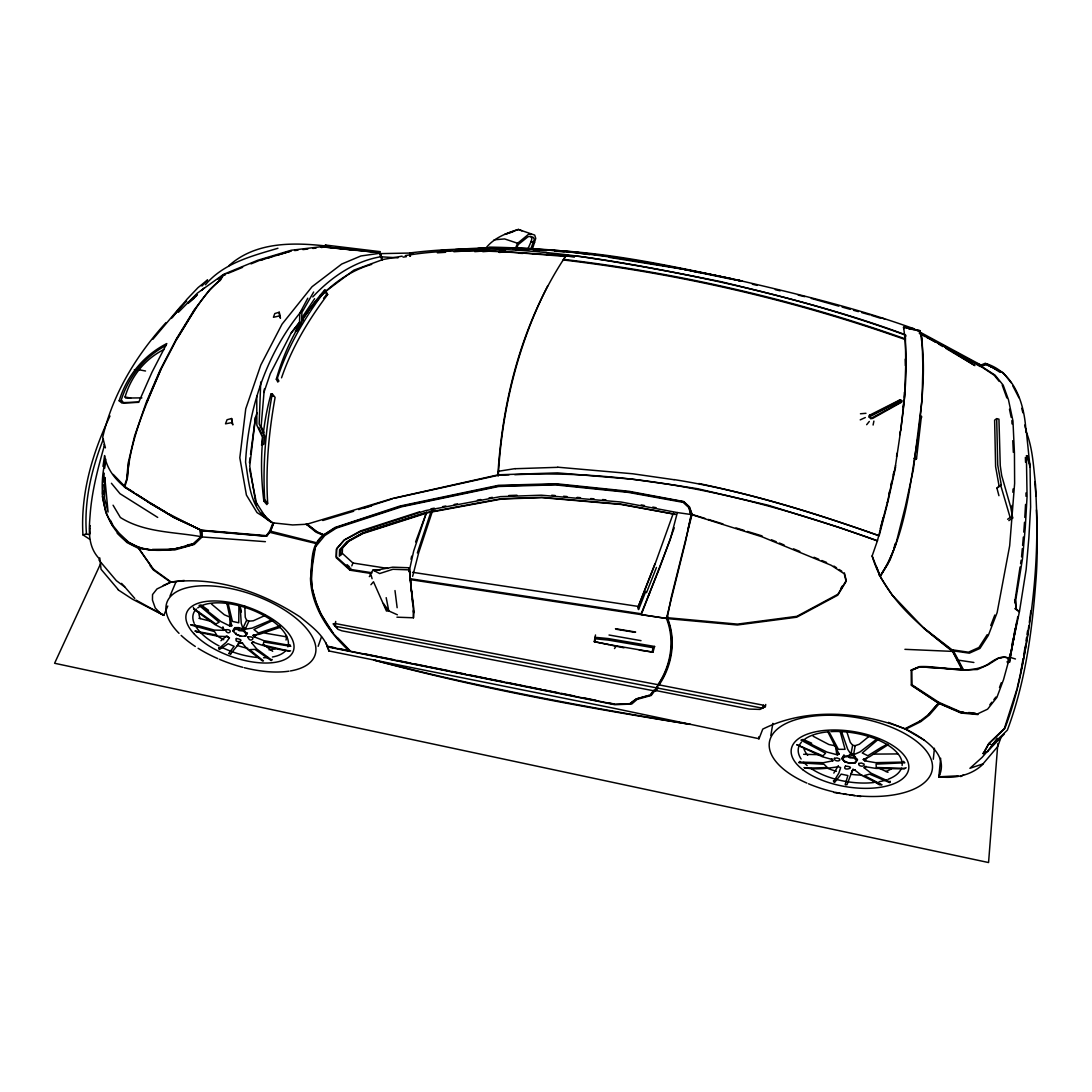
<?xml version="1.0" encoding="UTF-8"?>
<svg xmlns="http://www.w3.org/2000/svg" width="1092" height="1092" viewBox="0 0 1092 1092"><rect width="100%" height="100%" fill="white"/><g stroke="black" fill="none" stroke-linecap="round" stroke-linejoin="round"><path stroke-width="1.5" d="M223.874 630.316L223.15 628.378L223.874 630.316L214.291 630.084L199.672 626.044L190.595 624.706M303.235 320.475L303.426 315.465L314.619 298.676M914.741 459.664L916.516 458.79L921.43 416.134L921.621 417.458M335.408 647.87L327.177 646.15L329.197 651.009L614.1 708.312L758.94 738.697L758.981 736.786L758.94 738.943L762.762 729.101C806.77 707.316 860.441 711.397 905.2 728.842C922.167 737.441 950.026 753.753 938.833 776.808C954.599 778.651 971.184 775.648 982.937 764.263M104.054 446.696C97.83 468.727 91.946 491.045 90.199 513.95C88.998 529.552 87.346 545.959 99.058 558.49L99.14 560.292L116.366 580.685L124.816 587.005L134.766 598.43M339.366 556.265L339.585 549.781L346.887 541.728L362.135 533.346L427.177 512.435L501.255 498.703L541.714 497.297L620.857 504.122L675.552 514.387L620.911 504.449L541.973 497.652L501.678 499.03L427.805 512.721L362.953 533.524L347.87 541.796L340.786 549.617L340.54 555.528L342.274 553.289L342.478 548.034L349.344 540.458L364.223 532.323M904.244 397.215L904.408 392.233M1025.948 431.872C1024.801 404.955 1014.905 373.095 986.786 363.854L980.22 366.557L954.08 351.406L926.617 337.387M260.729 381.982L259.159 423.955L264.714 435.913L263.868 444.185L261.561 445.359L262.408 437.1L256.852 425.143L256.757 396.232M1024.514 522.29L1023.777 532.118M1024.801 517.431L1025.552 504.436M1011.683 510.428L1012.011 505.473M1012.857 492.274L1013.076 488.97M919.573 721.43L928.828 714.345L938.533 703.193L938.356 702.006L912.011 684.834L911.834 670.229L919.983 666.857L962.639 669.314L951.992 649.767L923.054 627.409L892.423 595.208M997.829 743.679L988.56 862.543L54.6 663.267L100.914 563.022M1030.862 610.837L1029.319 622.467M102.948 494.157L103.235 490.909M103.931 482.773L104.218 479.511M264.305 389.039L261.125 426.385L263.95 432.555M102.389 494.335L103.235 484.575M103.522 481.326L104.218 473.191M1021.566 556.906L1022.303 548.648M1022.603 545.331L1023.341 537.073M497.843 475.47C502.457 398.635 522.631 321.103 565.479 256.443L566.038 255.337L569.15 255.596M498.266 476.003C501.829 410.196 517.758 344.772 547.679 285.913M498.129 472.372L498.73 471.225L515.301 468.591M967.649 669.819L962.543 669.915L977.422 669.533L988.042 664.769L998.73 658.08L1004.435 657.193L1008.53 657.916L1009.554 661.452L1016.693 621.785M958.012 775.839L938.833 776.808L940.676 758.285M933.305 759.24L934.424 748.266M226.959 603.589L231.722 625.784L229.811 625.989L230.112 618.85M160.77 369.683C145.768 404.777 129.538 440.936 127.163 479.524M128.719 463.185L127.3 478.583L124.706 487.114L174.065 517.663L201.433 530.275L201.515 536.759L193.994 544.034C169.588 552.033 136.213 555.582 118.168 532.937M903.111 406.988L903.48 403.726M900.668 430.739L904.64 396.519L905.732 364.837L905.377 335.039C800.286 296.737 690.444 272.986 580.002 256.456L575.347 256.088M257.043 412.762L255.46 417.444L249.74 466.216L255.501 501.378L266.025 517.84L269.656 520.802M249.426 462.708L250.095 457.671M250.546 454.327L255.46 417.444M901.664 401.119L901.514 402.238L872.576 418.441L870.72 418.591L869.123 417.021L869.368 415.315L899.385 400.163L901.582 400.682L900.6 400.082L871.225 415.178L869.368 415.315M854.913 756.319L857.329 760.278L855.364 762.707L850.026 763.226L844.457 761.547L841.877 758.653L843.966 755.173L841.877 758.653M855.364 762.707L855.5 761.656M857.329 760.278L857.466 759.227M844.457 761.547L844.607 760.496M89.667 528.869L90.158 525.58M102.989 466.407L104.6 455.569C106.784 469.069 115.793 480.398 126.535 488.411L124.133 486.677L126.686 479.252L128.187 462.994L134.671 435.749L146.314 402.197L160.237 369.792L176.426 338.834L194.253 309.828L209.76 289.571L219.71 280.357L223.246 274.583L225.211 274.665M105.678 459.104C98.212 488.588 101.611 523.491 128.105 542.424C147.516 554.586 173.014 550.778 193.598 544.007L201.146 536.622L200.232 529.647L173.601 517.007L149.945 503.112M104.641 468.318L105.31 463.882M896.518 456.633L897.023 453.262M899.767 434.752L900.272 431.395M895.399 466.134C902.197 420.393 910.25 373.287 903.562 327.204L913.499 328.61L980.998 365.069L985.407 363.227L991.236 366.926M623.996 647.815L594.239 641.673L595.509 634.957M595.126 641.878L594.894 637.291L608.135 638.547L654.599 646.464L652.975 652.156L610.81 644.935M882.049 784.834L864.304 775.593L869.505 774.119L889.734 782.636L890.144 781.217M1026.043 640.922L1026.548 637.605M1027.053 634.288L1027.558 630.958M1028.814 625.798C1024.146 660.728 1017.526 695.495 1004.817 728.501L988.888 743.802L983.237 753.671L988.738 743.502L1004.353 728.555L1016.966 689.093M827.681 731.831L828.869 731.531L838.369 749.303L845.072 749.317L840.158 731.463L841.659 731.968L847.72 749.317L850.914 754.244L853.575 754.749L855.159 745.686L859.349 744.239L868.509 736.786M1020.064 566.98L1014.673 602.825M1020.597 563.608L1021.143 560.237M1014.837 608.572L1019.409 611.861L1026.139 569.519L1028.855 537.974L1030.616 507.084L1030.029 464.851L1027.354 456.006L1026.371 455.596M770.816 735.544L772.863 723.368M272.263 393.803C265.902 428.692 262.53 464.318 264.701 499.781L263.868 501.078L266.858 504.6L267.676 503.303C265.506 467.867 268.837 432.282 275.102 397.406L272.263 393.803L271.034 394.007C261.329 428.706 259.295 465.397 263.868 501.078M765.738 704.463L765.369 706.62L759.991 709.418L749.167 709.063L655.377 690.444L658.558 684.793L763.595 705.255L765.369 706.62L761.465 708.367M1020.638 672.808L1023.095 658.558M1023.641 655.405L1025.279 645.904M1016.106 626.18L1017.771 616.598M1009.554 661.452L1014.018 636.882M850.914 754.244L852.647 745.263L850.258 742.328L846.942 732.172M1010.086 653.944L1009.431 657.166L1015.464 658.981M1011.697 645.891L1013.321 637.837M1013.977 634.616L1015.273 628.173M1015.833 627.777L1010.004 656.729L1019.286 612.298M411.015 559.295L411.67 556.142M691.14 514.564L685.407 542.178L666.461 618.4L641.263 614.619L670.215 539.68L677.368 512.571L691.536 514.591L761.916 536.773L831.176 565.274L844.239 573.764L846.123 581.394L837.769 595.167L796.71 617.212L737.305 624.993L667.676 618.645L667.635 616.147M666.461 618.4L666.925 616.27M409.186 571.348L413.677 551.037L426.644 512.093L415.615 541.946M396.928 617.185L413.458 617.785L413.772 608.326L411.629 591.168M888.752 494.867L889.489 491.55M890.963 484.93L891.7 481.627M893.174 475.006L893.911 471.689M887.277 502.648L895.577 465.588M887.564 503.194L895.617 467.021M1017.334 687.455C1030.944 629.374 1038.533 569.615 1036.472 509.896M845.181 784.52L847.897 775.552L841.195 774.119L834.643 782.391L833.346 780.903M691.782 513.745L687.864 529.702M527.736 249.304L531.231 241.346L531.913 238.465L530.848 236.868M530.657 249.372L534.329 239.285L533.278 237.401L530.63 236.322L528.023 236.732L518.181 244.594L515.861 250.041M893.857 548.73L895.099 543.775M412.639 576.33L418.727 552.579L432.091 512.23M880.275 528.664L883.169 517.499M887.427 502.115L877.381 540.922C761.574 498.648 638.806 468.946 514.81 474.72M879.142 535.763L887.141 504.832M413.458 617.785L413.472 611.22M532.732 248.089L535.735 238.384L534.698 235.08L518.372 229.456C506.033 233.224 493.215 238.179 485.271 248.894M652.02 652.047L653.248 647.733L654.599 646.464M563.035 260.469L566.038 255.337M873.095 425.034L873.9 421.075M798.771 762.598L799.89 761.37M321.703 247.638L325.798 245.086L380.33 251.679M417.349 552.934L431.231 510.974M803.971 767.567C814.605 769.915 827.34 768.522 838.397 766.707L840.663 767.621L838.861 773.081L833.646 781.667M277.9 382.132L276.317 379.252C285.462 346.478 302.156 315.916 324.46 290.24L325.443 290.254L327.655 294.54C308.504 319.901 291.796 347.611 281.545 377.818M263.909 392.478L270.256 373.751L291.168 332.992L299.413 322.29M845.686 784.807L847.023 784.684L852.429 770.338L855.268 770.215L852.429 770.338M911.834 670.229L911.124 670.283L919.519 666.803L962.038 669.751L952.552 651.392C919.86 625.839 884.22 597.433 872.139 555.965L877.449 540.69L838.601 527.286L768.154 505.227L697.652 488.738L673.887 485.012L631.763 479.156L557.493 472.877L498.389 474.788L393.024 498.348L306.811 524.242L292.697 524.952L273.683 522.945L270.352 531.067L266.544 536.145L201.87 530.398L202.02 536.95L194.267 544.444L174.747 549.945L152.962 550.15L138.616 548.375L153.999 569.915M674.242 527.859L659.432 568.482L641.181 613.759L410.073 578.705M938.833 776.808L939.611 774.583M318.141 646.314L321.485 636.854M335.694 621.457L335.244 626.262L762.68 708.203M999.221 740.431L1000.354 737.236M371.594 573.573L350 570.201L350.764 568.058M1001.077 737.127L997.706 746.573L983.018 763.868L969.914 768.318L982.063 757.425L993.925 743.748M103.412 438.97C91.537 469.096 83.838 501.487 86.473 534.015L89.735 534.684M999.494 687.523L1001.282 682.732M168.932 513.923L201.692 530.753L266.612 536.268L270.57 531.19L273.683 522.945M657.889 685.175L654.599 690.949L341.905 630.821L337.919 629.32L333.306 623.901L334.985 623.477L658.558 684.793M276.317 379.252L277.341 378.269C287.947 346.355 305.077 316.885 325.443 290.254M381.777 259.91L379.743 253.289L360.906 255.965L341.7 264.059L312.039 286.718L282.064 324.119L260.824 365.001L245.741 408.831L239.817 457.78L246.41 495.045L257.016 512.571L272.986 522.713L269.806 531.012L266.284 535.64L200.969 530.139L173.751 517.28L147.911 502.074M351.815 565.888L352.921 563.008L342.274 553.289M412.558 572.304L638.342 606.442L654.872 564.004M990.731 625.593L994.812 615.028M233.374 629.947L232.992 630.903L235.968 634.302L240.731 636.254L245.673 636.104L246.041 635.148M245.673 636.104L247.447 632.882M247.079 633.838L244.349 630.712L244.731 629.756M232.992 630.903L234.739 627.668L237.879 627.613M236.118 633.073L235.735 634.029L240.977 636.172M638.342 606.442L655.063 564.045L673.341 513.185L674.242 514.482M645.631 591.755L638.683 609.391L638.138 606.415L638.397 609.541M646.491 592.683L656.456 567.458M850.9 774.392L853.057 768.959M648.416 595.863L649.644 592.765M893.447 550.395L887.714 564.291L880.575 575.689L879.128 575.334M119.164 400.805C126.74 376.03 143.639 355.337 166.803 343.57L151.965 372.29L138.684 402.32L121.949 403.057L119.164 400.805L122.168 401.146M170.024 595.945L175.962 581.94M167.772 606.019L163.8 615.356L132.46 599.194L118.141 589.844M515.096 249.167L517.608 243.257L528.351 234.439L531.258 233.729M141.892 397.87L125.703 398.061L125.061 396.969C131.231 376.276 144.581 359.254 164.018 349.481M146.765 402.402L160.688 369.942L177.04 338.602L194.936 309.514M238.616 604.791L240.199 606.647L241.236 623.314L242.861 628.241L245.236 629.21L248.908 621.157L253.289 620.788L265.356 615.342M109.992 416.011C92.41 452.962 80.453 493.625 82.937 534.875L89.558 539.148M263.472 660.947L249.577 649.631L254.873 649.385L271.28 660.578L272.031 659.391M242.861 628.241L246.655 620.27L245.25 617.253L244.772 606.128M410.401 256.21L410.36 252.894C514.414 239.953 618.577 261.179 720.283 281.545C782.718 296.519 845.235 312.312 905.445 334.794L905.596 336.159M762.23 707.848L763.595 705.255M865.697 760.25L864.195 758.926L863.281 759.527L864.741 760.824L867.171 757.438M983.155 753.139L987.891 751.46L997.187 738.178M307.808 298.198L299.795 313.213L299.481 324.406L295.345 331.122L297.433 330.48L301.569 323.764L301.883 312.558L313.663 292.001M833.824 773.095L838.356 765.656M306.988 523.901L317.158 531.981L323.901 534.766L334.957 527.504L399.849 506.074L498.525 485.312L556.142 483.729L629.06 491.304L683.742 501.556L689.53 506.975L692.396 515.465L689.052 506.77L683.565 501.774L628.978 491.919L556.169 484.357L498.689 485.913L400.505 506.483L335.613 527.723L323.273 535.298C309.637 545.331 312.503 563.759 310.483 578.514C311.384 607.084 328.883 632.132 349.194 650.996L614.059 704.203L629.893 703.671L635.981 699.071L650.04 695.249L653.89 690.13M1027.354 456.006L1026.425 457.725L1027.067 496.614L1025.279 527.491L1022.467 558.913L1015.697 600.245L1015.929 608.585L1019.409 611.861M869.3 421.444L866.666 424.692M233.47 631.463L234.725 629.402L238.998 629.333L243.789 631.299L246.26 634.138L244.99 636.186M840.608 588.752L842.287 585.995M228.829 653.398L234.111 646.341L228.16 643.734L219.451 649.467L218.605 647.884M176.904 338.916C189.994 318.577 201.392 295.441 220.434 280.002M880.575 575.689C907.002 533.92 909.827 481.722 918.549 434.152C921.853 400.109 926.78 364.551 919.942 330.849L903.562 327.204L903.739 328.719M369.97 574.856L373.123 569.928L379.866 570.324M987.223 634.629L978.923 647.501L968.427 652.197L951.992 649.767M614.509 648.552L616.352 645.863M273.246 620.283L253.917 629.483L258.435 633.032L280.235 625.88M152.825 339.325L180.426 306.729L186.691 301.201M229.429 637.878L227.054 636.308L229.429 637.878L226.208 642.342L218.7 648.634M217.854 281.859L220.229 280.385L224.188 274.078L257.644 260.305L291.195 250.259L321.662 246.669L379.115 252.648L322.59 246.492M655.05 690.362L651.201 695.481L637.209 699.33L631.667 704.067L614.782 704.709L327.095 646.805M658.899 685.23C671.99 666.079 676.426 640.622 667.676 618.645M657.753 684.998C670.87 665.874 675.225 640.431 666.448 618.481L409.8 579.538M650.736 694.853L653.617 691.004M658.435 684.602C671.484 665.574 675.907 640.253 667.144 618.386M864.154 767.772L865.97 766.447L864.154 767.772L871.075 773.177L890.035 781.995M229.265 653.794L230.562 653.944L239.817 642.628L242.492 643.052L239.817 642.628M303.535 316.953L315.902 300.901M380.139 253.631L412.885 252.989M989.83 704.777L991.85 702.211M993.884 699.644L995.904 697.078M291.168 332.992L299.618 322.331M302.784 318.332L308.053 311.67M311.234 307.685C326.303 287.769 347.543 271.389 371.703 264.36M302.17 310.251C266.967 352.593 248.389 407.534 245.564 462.189C249.153 483.66 250.232 510.032 271.348 522.304M312.776 296.928C330.726 277.532 354.054 261.357 380.603 256.77L397.979 257.849M323.573 298.389L326.672 294.526L327.655 294.54M171.471 318.427L187.087 299.112L198.021 287.633L207.576 279.921L201.952 286.049M165.957 322.659C136.323 355.228 112.653 394.103 102.703 437.319L105.419 447.843M658.107 688.165L655.719 690.936L655.623 689.871M172.577 316.98L184.384 303.289M370.925 584.725L373.491 581.763L386.445 611.015L388.779 610.933L397.392 614.796M928.391 714.605L938.424 703.057L938.356 702.006M938.301 702.62L939.284 702.525L939.325 703.548L929.374 714.987L920.638 721.757L905.65 729.224L888.492 722.372M237.728 644.266L239.558 642.178M255.091 636.445L254.04 634.984L253.044 635.367L254.054 636.786L257.125 634.124M323.901 534.766C315.233 541.646 313.076 553.18 312.216 564.154C307.535 589.202 318.564 613.772 333.306 633.415M160.579 613.636L155.255 608.012L152.457 600.095L152.539 594.553L156.975 588.957L171.198 582.077C216.544 576.003 262.435 592.383 300.095 616.939C311.575 626.48 325.239 635.79 328.842 651.173M195.168 297.065L197.406 294.717M998.934 495.686L996.928 488.124L1001.268 484.821L997.719 465.083L996.696 418.618L998.948 419.178L1000.258 465.656L1001.692 475.58L1010.823 507.534L1012.666 517.963L1008.858 520.625M989.884 748.935L1004.34 733.988M178.365 312.312L197.311 293.188L223.246 274.583M205.433 284.766C223.587 263.104 251.938 255.992 277.928 248.266M983.237 753.671L985.585 751.392M196.615 295.154L187.988 303.344L194.39 298.02M201.542 290.472L204.013 288.138M220.939 640.717L226.29 636.213M863.281 759.527L869.642 756.647L887.851 744.908M340.786 549.617L342.478 548.034M325.839 642.71L327.177 646.15M253.044 635.367L259.841 634.165L279.921 627.395M996.928 488.124L1001.268 484.821M369.301 576.603L371.116 575.197L372.099 578.733M799.658 762.107L823.3 762.707L832.814 760.824L832.445 759.541L822.467 756.783L796.751 744.703L822.918 755.882L825.552 753.207L801.009 740.144L803.084 739.421L811.697 743.215M320.024 295.563L353.904 270.147L382.951 259.514L402.129 256.156M996.696 418.618L994.621 420.161L995.604 466.625L999.139 486.35M878.883 738.834L862.23 752.975L867.853 755.746L881.107 747.474L887.318 744.266L887.687 745.058M251.583 642.724L253.631 641.919L251.583 642.724L256.606 648.866L271.731 660.073M991.154 367.39L991.973 366.803M228.719 265.861C254.845 242.26 291.182 242.247 324.119 245.796L324.379 246.314M877.832 739.612L876.221 739.461L859.964 751.951L853.575 754.749M1007.616 519.26L1010.155 517.485L1012.666 517.963M218.072 279.211L220.666 277.477M138.616 548.375L140.131 547.87M654.599 690.949L655.377 690.444M920.761 720.679L904.722 728.828M166.12 345.441C144.089 356.975 128.515 376.917 121.116 400.477L123.71 402.593L138.479 402.156M960.66 776.589L963.54 774.897M230.562 653.944L231.258 653.535M865.001 766.652L875.893 768.399L904.067 768.85L906.169 767.772M870.72 418.591L900.299 402.334L901.582 400.682L899.385 400.163L900.299 402.334L901.514 402.238L901.582 400.682L899.235 401.296L869.123 417.021M323.232 246.423L325.798 245.086M224.556 274.87L225.716 274.283M860.223 419.874L865.314 417.54M193.352 607.343L193.694 608.49L215.861 623.996L219.123 622.194L199.099 605.35L201.269 605.118L208.517 610.319M163.295 585.476L170.98 582.05L184.248 580.453M321.007 247.161L324.119 245.796M227.941 273.41L242.629 267.322M251.024 263.895L258.722 260.729M139.831 548.061L138.083 548.17L127.054 542.587L117.158 533.196M1015.929 608.585L1015.355 600.109L1014.591 599.945M272.085 620.775L270.625 620.324L252.061 628.118L245.236 629.21M813.103 736.24L828.869 744.512L835.53 745.891L836.704 753.944L838.574 753.262L839.134 754.19L837.318 754.845L827.04 752.101L802.415 739.939M419.615 511.807L360.428 530.971L344.622 539.748L336.691 548.512L336.445 556.824L350.3 569.382L371.881 572.74M365.847 531.804L425.593 512.667M358.681 509.568L392.233 498.88M252.689 641.919C264.66 646.491 278.132 649.999 290.608 650.873M279.238 312.216L274.802 313.568L273.423 317.294L279.552 315.888L279.238 312.216L280.453 318.236L279.552 315.888M259.637 260.51L264.51 259.036M267.758 258.067L290.527 251.215M260.346 260.237L271.758 256.825M278.269 254.873L291.305 250.969M322.795 520.502L353.685 511.247M363.445 508.326L371.58 505.896M629.838 703.78L636.704 698.757L649.167 695.276M193.694 608.49L194.226 609.213M227.15 603.89L228.173 603.603L232.405 621.403L238.752 622.795L238.916 605.91M231.586 418.523L227.04 419.738L225.498 423.832L231.832 422.604L232.842 424.897L231.586 418.523L231.832 422.604M82.937 534.875L86.473 534.015M393.83 498.375L498.921 475.129L509.008 474.815M191.127 625.061L214.564 631.599L216.789 635.135L194.922 631.026L196.847 631.599M512.981 231.804L504.913 234.37L518.372 229.456L521.88 230.835M430.985 508.804L434.302 508.19M442.588 506.633L445.905 506.019M454.19 504.463L457.507 503.849M477.409 500.136L480.712 499.522M489.011 497.966L492.315 497.351M432.173 511.015L435.531 510.401M373.123 569.928L374.024 570.584L392.765 567.171L409.227 567.772L413.663 612.298M998.334 658.285L1001.214 657.753M1007.329 662.557L1009.813 662.107M405.323 255.596C458.19 246.587 512.38 252.32 565.479 256.443M240.199 606.647L241.387 611.97M860.441 413.772L865.956 413.308M403.044 257.139L406.415 256.675M187.305 544.853L193.994 544.034M294.622 250.573L297.925 250.191M302.894 249.604L307.848 249.017M312.817 248.444L316.12 248.048M804.913 768.277L827.327 767.526L824.023 764.25L799.385 762.83M229.456 625.047L231.436 624.829L231.722 625.784M843.816 756.21L849.153 755.678M494.116 239.79L504.613 238.93L517.608 243.257M498.812 251.57L505.596 251.037L498.976 251.488M499.208 252.429L505.978 251.897M474.761 251.651L489.625 250.532M482.8 251.679L489.407 251.187M440.363 250.628L452.102 249.781M455.46 249.536C548.771 242.069 641.755 260.579 732.828 278.951M447.556 250.628L450.914 250.382M462.68 249.522L469.396 249.044M477.805 248.43L486.199 247.816M437.373 252.825L445.618 252.279M453.876 251.733L480.289 249.986L565.943 255.815L574.365 257.152M1007.097 661.629L1009.049 661.52M508.804 495.522L516.994 495.236M515.26 468.714L557.794 467.321M803.657 754.299L818.713 754.668M961.902 669.328L962.639 669.314M234.37 628.623L239.08 628.542M152.43 549.413L174.133 549.208L193.093 543.857L201.146 536.622M897.624 753.93L873.45 754.108M905.063 768.386L876.303 767.499L876.084 764.127L904.845 762.762L903.821 762.079L875.538 762.666L864.741 760.824M409.486 569.888L392.929 569.273L379.62 573.559L374.024 570.584M227.532 636.609L218.072 636.267L196.137 631.749M519.505 253.276L522.891 253.412M533.06 253.822L538.151 254.04M546.628 254.381L553.412 254.654M561.889 255.009L566.98 255.214M514.441 248.867L529.443 249.508M536.104 249.795C600.6 250.86 664.072 264.441 726.931 277.818M535.885 250.464L539.23 250.6M555.896 251.324L564.236 251.679M904.913 649.331L952.552 651.392M489.011 247.12C571.348 248.375 652.743 262.23 733.155 279.115L743.215 281.34C800.559 294.69 858.039 308.626 913.499 328.61M492.902 247.748L506.306 248.457M512.994 248.812L526.385 249.522M533.087 249.877L546.478 250.587M554.845 251.037L568.236 251.733M563.608 259.364C679.907 273.123 795.044 299.699 905.432 338.943M563.417 259.978C679.756 273.764 794.908 300.368 905.35 339.585M265.411 541.673L202.02 536.95M551.733 495.236L555.118 495.522M563.581 496.246L566.98 496.532M577.136 497.392L580.521 497.693M590.676 498.553L594.062 498.839M602.538 499.563L605.923 499.849M557.807 467.199L632.732 473.778L674.078 479.716M322.454 246.901L356.347 250.396M978.036 714.564L961.096 713.049L939.325 703.548M732.937 279.538L742.314 281.149M963.69 712.066L960.4 711.766L939.284 702.525M968.631 712.53L975.197 713.131M595.577 638.834L608.067 640.048L653.248 647.733M575.907 252.307L579.238 252.73M584.247 253.344L589.257 253.972M594.253 254.586L597.597 255.009M602.593 255.624L605.937 256.033M738.629 280.753L741.686 281.149M634.971 632.336L616.079 629.224M641.031 640.663L609.022 635.025M569.915 251.829L589.625 254.6M609.35 257.371L682.254 269.096M908.708 328.883L913.622 329.579M973.887 662.475L957.124 659.964M854.899 770.201L862.079 775.62L881.012 784.998M639.311 650.122L652.975 652.156M834.029 792.492L860.824 796.559M352.921 563.008L387.715 568.427M674.064 479.593C744.102 490.677 811.984 512.093 878.76 535.53L878.732 535.681C819.846 514.714 760.018 496.273 698.798 483.51M615.465 628.705L635.64 632.036M610.933 256.729L614.264 257.303M629.251 259.828L632.582 260.387M635.913 260.961L639.243 261.52M642.574 262.08L645.904 262.64M649.235 263.213L652.566 263.773M655.896 264.332L659.227 264.892M662.557 265.465L670.884 266.871M1026.111 457.493L1025.388 457.371L1025.565 462.38M852.647 745.263L855.159 745.686M912.885 329.293L919.819 330.548L922.139 338.233L922.877 367.799L922.058 399.563L913.362 469.369L905.486 505.978L895.713 544.635L890.103 559.868L880.084 576.126L872.139 555.965M851.105 753.316L853.848 753.835M641.14 504.9L644.471 505.528M652.798 507.084L656.128 507.712M677.368 512.571L620.952 502.006L541.332 495.195L500.354 496.642L425.743 510.565L360.128 531.804L344.076 540.13L336.391 549.331L336.159 557.657L350 570.201M913.977 458.312L916.516 458.79M1007.67 657.821C1000.026 655.104 993.392 660.728 987.359 664.605C966.625 675.921 941.768 665.424 919.491 666.611L911.192 670.065L911.315 685.298L938.533 703.193M198.908 618.277L211.739 621.539M138.356 369.628L145.523 371.007M125.061 396.969L130.699 398.075M594.239 641.673L609.159 644.58M364.755 653.876L377.805 656.497M381.094 657.152L394.267 659.8M397.556 660.469L410.728 663.117M414.018 663.772L427.19 666.42M430.494 667.076L448.703 670.734M452.02 671.403L465.301 674.078M468.618 674.747L486.895 678.405M490.212 679.074L503.494 681.749M506.825 682.418L525.088 686.09M526.74 686.418L541.605 689.407M544.894 690.062L558.108 692.724M561.411 693.379L574.624 696.041M582.882 697.692L596.096 700.354M609.309 703.002L614.25 703.999M683.92 269.369L729.674 278.856M338.697 648.552L350.204 650.955L337.824 638.11M326.945 646.368L349.194 650.996M134.343 369.656L137.196 370.256M729.77 278.433L741.959 281.053L738.629 280.194M680.848 268.632L689.066 270.393M692.342 271.103L698.921 272.522M286.227 636.786L266.148 633.333L263.172 631.981M289.448 651.228L263.09 644.976L263.814 641.987L290.786 646.3L290.022 645.508L263.704 640.595L254.054 636.786M752.347 284.234L757.261 285.394M775.265 289.667L780.179 290.841M798.197 295.113L804.736 296.655M269.847 532.364L315.957 543.502M373.751 659.95C477.968 687.264 583.988 706.701 690.199 724.365C584.193 707.589 478.446 688.151 374.72 660.332M270.57 531.19L316.612 542.779M811.26 298.416L838.888 306.17M842.137 307.084L850.258 309.364M853.507 310.278L858.394 311.643M861.643 312.558L869.764 314.837M705.023 518.427L691.987 514.428L671.321 597.051L667.253 617.703L737.469 624.119L796.86 616.325L837.892 594.28L846.259 580.521L844.375 572.877M708.285 519.423L722.959 523.928M735.994 527.927L744.143 530.425M747.406 531.422L762.079 535.913M986.062 364.865L990.799 366.339M871.293 315.329L880.466 318.236M531.435 241.428L534.616 242.492M242.192 643.011L247.475 649.208L262.476 660.933M974.774 362.694L980.998 365.069M246.655 620.27L248.908 621.157M243.284 627.436L245.727 628.446M882.104 318.018L884.629 319.055M771.525 539.803L776.235 541.741M779.388 543.038L784.111 544.976M793.543 548.866L799.849 551.46M814.004 557.275L818.727 559.227M821.88 560.524L826.589 562.462M241.714 629.634L244.349 630.712M879.278 768.318L888.001 772.344M230.275 617.308L224.338 614.755L211.479 604.026M323.273 535.298L316.038 532.173L306.101 524.051L307.33 525.061M531.231 241.346L533.565 242.369M324.215 535.148L316.844 531.927L306.811 524.242M410.183 253.248L409.8 256.21M990.403 366.489L1003.193 372.741L1011.247 382.828M229.811 625.989L220.843 621.512L200.505 605.473M139.394 547.665L128.692 542.246L119.055 533.114L113.554 526.289M223.874 629.115L215.151 624.692L193.898 609.309M919.532 332.896L980.479 365.738L995.044 375.129L1003.193 385.162L1008.448 399.686L1012.953 420.952L1014.441 453.057L1014.632 483.36L1009.677 545.727L997.133 612.598L988.315 635.435L979.933 648.43L969.341 653.18L952.115 650.668L923.532 628.159M136.022 600.109L163.8 615.356L156.784 610.783M919.327 333.374L925.17 336.65M987.236 364.66L989.898 366.161M905.65 729.224L924.446 740.28M149.44 502.47L166.148 512.284M925.429 336.227L935.612 342.274M938.519 343.994L942.887 346.587M945.795 348.321L974.883 365.602L939.98 343.898M157.698 517.417L119.997 493.693L111.425 483.278M872.918 780.616L879.442 784.779M832.814 760.824L831.544 758.94L832.445 759.541M1000.081 372.331L986.786 363.854L981.107 366.543L994.157 375.198L999.194 381.408M128.446 488.929L134.043 492.533M136.841 494.348L148.048 501.569M124.706 487.114L148.553 502.293M833.933 566.093L836.54 567.785M839.147 569.492L841.768 571.184M911.37 684.943L938.205 702.866L960.701 712.394L977.463 713.936L987.591 709.186L996.887 697.406L1003.548 679.606L1008.503 661.506L1007.943 659.049M263.991 644.867L272.7 651.296M171.198 582.077L153.194 569.041M170.693 582.213L153.371 569.942L150.177 565.874M126.317 487.455L127.054 488.028M126.167 487.851L113.227 474.419M1030.043 467.089L1027.053 455.705M346.997 564.646L349.508 566.925M333.306 623.901L337.414 627.873M350.327 651.228L333.688 634.015L320.707 613.704L316.038 602.006L312.135 588.274L311.575 578.678L312.503 565.301L315.397 546.915L324.774 535.571L336.322 528.118L401.692 506.784L498.621 486.486L555.282 484.889L628.501 492.424L683.155 502.361L688.752 507.534L691.004 515.137L689.052 506.77M262.08 512.831L271.335 522.467M121.553 583.374L124.816 587.005M385.189 606.838L387.878 609.909M264.701 499.781L267.676 503.303M118.182 589.543L101.051 569.273L99.781 557.903M271.034 394.007L272.932 396.41M952.988 649.931L963.417 669.778M383.442 603.48L388.779 610.933L386.186 597.665M138.752 548.361L150.846 565.915M836.704 753.944L837.318 754.845M892.601 595.631L880.753 577.668L876.63 566.98M839.134 754.19L827.954 732.077M113.063 505.2L120.366 517.485C144.199 532.582 173.655 531.804 200.614 536.582L200.232 530.657M1025.675 430.48C1032.8 447.406 1033.442 466.844 1035.557 485.053C1036.909 517.745 1038.506 550.505 1035.707 583.169C1031.913 632.978 1025.019 683.169 1007.356 730.166L992 744.908L988.888 743.802M277.341 378.269L278.938 381.135M903.412 761.315L903.821 762.079M110.401 520.27L112.763 524.788M112.981 526.467L105.91 512.899L102.252 495.959M1012.789 385.817L1018.959 397.816M324.46 290.24L326.672 294.526M261.643 433.742L258.831 427.559M382.377 260.21L380.453 253.235L380.603 256.77M1002.224 385.135L1006.838 397.925M1010.155 517.485L1000.722 485.408M1021.73 408.312L1022.904 412.817M289.83 644.744L290.022 645.508M1009.472 409.241L1011.178 417.335M249.631 469.287L256.797 504.791M279.634 626.753L279.757 627.518M1024.828 425.006L1025.306 428.064M394.99 590.554L397.147 607.712M1026.057 428.487L1029.988 466.68M409.746 572.658L409.541 571.007L411.943 596.246M104.013 444.649L104.19 446.096M413.39 610.196L413.677 612.899M905.377 335.039L905.527 336.404M412.23 598.907L412.79 604.572M411.425 591.25L409.227 567.772M1034.752 481.572L1036.035 496.369M222.932 626.822L223.15 629.606M89.803 528.473L90.117 533.442M1011.874 420.584L1012.025 423.928M1012.789 440.663L1013.335 452.375M905.241 359.118L905.35 365.629M1025.989 492.915L1026.03 496.314M179.033 633.346A78.597 36.186 19.7 0 1 196.123 586.199A78.597 36.186 19.7 0 1 299.249 621.034A78.597 36.186 19.7 0 1 290.39 670.952M288.916 671.184A78.597 36.186 19.7 0 1 244.28 667.69M242.738 667.294A78.597 36.186 19.7 0 1 219.342 659.281M217.758 658.599A78.597 36.186 19.7 0 1 198.102 648.279M195.304 646.478A78.597 36.186 19.7 0 1 181.149 635.408M806.879 783.087A82.555 38.739 9.7 0 1 798.388 718.918A82.555 38.739 9.7 0 1 926.234 750.818A82.555 38.739 9.7 0 1 858.025 795.85M854.804 795.522A82.555 38.739 9.7 0 1 849.931 794.921M846.669 794.444A82.555 38.739 9.7 0 1 843.42 793.911M840.198 793.311A82.555 38.739 9.7 0 1 835.448 792.314M833.892 791.959A82.555 38.739 9.7 0 1 808.517 783.783M285.34 651.037A50.068 23.068 19.6 0 1 272.44 657.002M268.195 657.548A50.068 23.068 19.6 0 1 263.541 657.739M258.654 657.575A50.068 23.068 19.6 0 1 222.085 647.488M219.096 645.973A50.068 23.068 19.6 0 1 194.826 624.692M194.212 623.382A50.068 23.068 19.6 0 1 196.383 609.063M197.748 607.903A50.068 23.068 19.6 0 1 238.343 605.528M241.414 606.333A50.068 23.068 19.6 0 1 287.879 646.86M275.416 648.621A45.878 21.198 19.7 0 1 269.001 649.849M247.925 648.375A45.878 21.198 19.7 0 1 237.182 645.413M223.724 639.694A45.878 21.198 19.7 0 1 216.612 635.571M200.218 618.577A45.878 21.198 19.7 0 1 198.949 612.08M286.391 635.503A45.878 21.198 19.7 0 1 285.995 640.035M901.419 768.277A52.58 24.597 9.6 0 1 888.137 779.265M886.759 779.756A52.58 24.597 9.6 0 1 879.033 781.749M873.941 782.514A52.58 24.597 9.6 0 1 811.069 768.481M807.179 765.56A52.58 24.597 9.6 0 1 803.753 762.325M801.132 759.036A52.58 24.597 9.6 0 1 801.473 742.137M804.749 739.175A52.58 24.597 9.6 0 1 827.804 731.858M830.889 731.626A52.58 24.597 9.6 0 1 876.385 739.229M877.804 739.83A52.58 24.597 9.6 0 1 902.115 765.478M891.563 768.672A48.171 22.741 9.7 0 1 885.871 771.539M862.107 775.129A48.171 22.741 9.7 0 1 850.818 774.283M836.404 771.293A48.171 22.741 9.7 0 1 827.422 768.208M807.711 755.268A48.171 22.741 9.7 0 1 803.562 747.501M104.791 477.532L104.518 498.266L108.067 512.039L104.791 477.532M844.293 756.988L842.533 759.199L844.867 761.82L849.931 763.349L854.763 762.871L856.551 760.674L854.231 758.025L849.139 756.497L844.293 756.988M247.843 636.936C250.232 644.539 257.849 635.708 247.843 636.936M236.363 638.479C233.401 644.348 248.116 640.39 236.363 638.479M238.274 627.572C235.244 633.319 249.945 630.029 238.452 627.572M225.225 629.756C227.955 637.059 235.039 628.637 225.225 629.756M858.735 763.458C857.356 766.42 865.451 767.444 864.113 764.127L861.397 763.021L858.735 763.458M834.37 758.339C833.155 761.165 841.086 762.148 839.721 758.995L837.004 757.944L834.37 758.339M845.481 766.106C840.922 772.099 858.64 767.185 845.481 766.106M849.48 754.886C844.88 760.892 862.735 756.306 849.48 754.886M193.721 633.51A56.661 26.044 19.6 0 0 287.387 658.08A56.661 26.044 19.6 0 0 238.766 604.395A56.661 26.044 19.6 0 0 193.721 633.51M802.77 769.683A59.5 27.791 9.7 0 0 904.012 777.49A59.5 27.791 9.7 0 0 843.283 730.357A59.5 27.791 9.7 0 0 802.77 769.683"/></g></svg>
